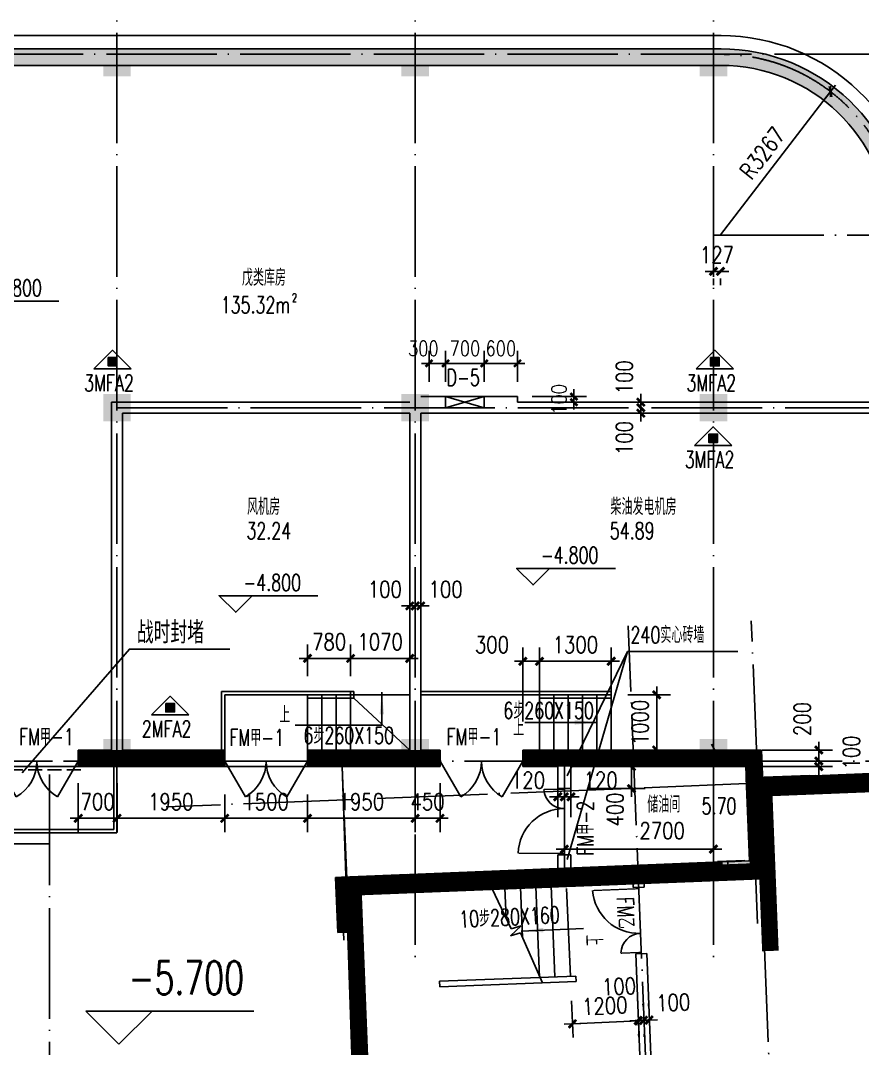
# Model space of a CAD drawing. Extents: x 634182 to 802382, y -1101880 to -864080.
# Drawn here: x 767539 to 782782, y -907682 to -889066 of the extents above; entities that cross this region are included whole.
import ezdxf
from ezdxf.enums import TextEntityAlignment as Align

# ---------------------------------------------------------------- set-up
doc = ezdxf.new("R2010")
doc.units = 0
doc.header["$LTSCALE"] = 1000
doc.header["$MEASUREMENT"] = 0
doc.linetypes.add('DASH', pattern=[0.35, 0.25, -0.1])
doc.linetypes.add('DOTE', pattern=[2.42, 2, -0.2, 0.02, -0.2])
doc.layers.get('0').update_dxf_attribs({"linetype": 'CONTINUOUS'})
doc.layers.get('DEFPOINTS').update_dxf_attribs({"linetype": 'CONTINUOUS'})
for name, color, linetype in [('COLUMN', 7, 'CONTINUOUS'), ('DOTE', 1, 'DOTE'), ('LU', 4, 'CONTINUOUS'), ('MC', 4, 'CONTINUOUS'), ('PUB_DIM', 3, 'CONTINUOUS'), ('PUB_TEXT', 7, 'CONTINUOUS'), ('STAIR', 2, 'CONTINUOUS'), ('WALL', 191, 'CONTINUOUS'), ('WINDOW', 2, 'CONTINUOUS'), ('WINDOW_TEXT', 6, 'CONTINUOUS'), ('剪力墙', 131, 'CONTINUOUS'), ('防火分區线', 2, 'CONTINUOUS')]:
    doc.layers.add(name, color=color, linetype=linetype)
doc.styles.add('DIM_FONT', font='simplex.shx', dxfattribs={"width": 0.8})
doc.styles.add('HZTXT', font='simplex', dxfattribs={"width": 0.8, "bigfont": 'sfont'})
doc.styles.add('SIMPLEX', font='SIMPLEX.SHX')
doc.styles.add('Z', font='romans', dxfattribs={"width": 0.8, "bigfont": 'z'})
doc.dimstyles.new('DIMN', dxfattribs={"dimtxt": 300, "dimasz": 1, "dimexe": 250, "dimexo": 300, "dimgap": 150, "dimtad": 1, "dimdec": 0, "dimzin": 0, "dimdsep": 46, "dimtxsty": 'DIM_FONT', "dimblk": '_DIMX', "dimblk1": '_DIMX', "dimblk2": '_DIMX', "dimcen": 2.5, "dimclrt": 7, "dimadec": 0, "dimazin": 0, "dimtfac": 1, "dimtdec": 0, "dimtix": 1, "dimtmove": 2, "dimatfit": 3, "dimldrblk": '_DIMX', "dimfxl": 0, "dimtolj": 1, "dimtzin": 0, "dimarcsym": 0})
doc.dimstyles.new('DIMN90', dxfattribs={"dimscale": 0.9, "dimtxt": 300, "dimasz": 1, "dimexe": 250, "dimexo": 300, "dimgap": 150, "dimtad": 1, "dimdec": 0, "dimdsep": 46, "dimtxsty": 'DIM_FONT', "dimblk": '_DIMX', "dimcen": 2.5, "dimclrt": 7, "dimadec": 0, "dimazin": 0, "dimtfac": 1, "dimtdec": 0, "dimtix": 1, "dimtmove": 2, "dimatfit": 3, "dimldrblk": '_DIMX', "dimfxl": 0, "dimtolj": 1, "dimarcsym": 0})
doc.dimstyles.new('NORMAL', dxfattribs={"dimtxt": 300, "dimasz": 1, "dimexe": 250, "dimexo": 300, "dimgap": 150, "dimtad": 1, "dimdec": 0, "dimzin": 0, "dimdsep": 46, "dimtxsty": 'DIM_FONT', "dimblk": '_DIMX', "dimblk1": '_DIMX', "dimblk2": '_DIMX', "dimcen": 2.5, "dimclrt": 7, "dimadec": 0, "dimazin": 0, "dimtfac": 1, "dimtdec": 0, "dimtix": 1, "dimtmove": 2, "dimatfit": 3, "dimldrblk": '_DIMX', "dimfxl": 0, "dimtolj": 1, "dimtzin": 0, "dimarcsym": 0})

# ---------------------------------------------------------------- blocks, each defined once
blk = doc.blocks.new('_DIMX')
blk.add_line((-150, 0), (150, 0))
at = {"const_width": 50}
blk.add_lwpolyline([(-70, -70), (70, 70)], dxfattribs=at)
blk = doc.blocks.new('*D407')
at = {"color": 0, "linetype": 'ByBlock'}
for p, q in [((778718, -907176), (778717, -907176)), ((778719, -907176), (778819, -907172)), ((778719, -907176), (778819, -907172)), ((778820, -907172), (778821, -907172)), ((778731, -907476), (778729, -907426)), ((778831, -907472), (778829, -907422))]:
    blk.add_line(p, q, dxfattribs=at)
at = {"layer": 'DEFPOINTS', "color": 0, "linetype": 'ByBlock'}
for p in [(778719, -907176), (778819, -907172), (778819, -907172)]:
    blk.add_point(p, dxfattribs=at)
at = {"color": 0, "linetype": 'ByBlock'}
for p, rotation in [((778719, -907176), 2.300000000013549), ((778819, -907172), 182.3000000000136)]:
    blk.add_blockref('_DIMX', p, dxfattribs=dict(at, rotation=rotation))
at = {"color": 7, "linetype": 'ByBlock', "insert": (778374, -906558), "char_height": 300, "attachment_point": 5, "rotation": 2.3, "style": 'DIM_FONT'}
blk.add_mtext('\\A1;100', dxfattribs=at)
blk = doc.blocks.new('*D408')
at = {"color": 0, "linetype": 'ByBlock'}
for p, q in [((778807, -906872), (778809, -906922)), ((778907, -906868), (778909, -906918)), ((778818, -907172), (778817, -907172)), ((778819, -907172), (778919, -907168)), ((778819, -907172), (778919, -907168)), ((778920, -907168), (778921, -907168))]:
    blk.add_line(p, q, dxfattribs=at)
at = {"layer": 'DEFPOINTS', "color": 0, "linetype": 'ByBlock'}
for p in [(778819, -907172), (778919, -907168), (778919, -907168)]:
    blk.add_point(p, dxfattribs=at)
at = {"color": 0, "linetype": 'ByBlock'}
for p, rotation in [((778819, -907172), 2.30000000000004), ((778919, -907168), 182.3)]:
    blk.add_blockref('_DIMX', p, dxfattribs=dict(at, rotation=rotation))
at = {"color": 7, "linetype": 'ByBlock', "insert": (779356, -906850), "char_height": 300, "attachment_point": 5, "rotation": 2.3, "style": 'DIM_FONT'}
blk.add_mtext('\\A1;100', dxfattribs=at)
blk = doc.blocks.new('*D846')
at = {"color": 0, "linetype": 'ByBlock'}
for p, q in [((777265, -903493), (777265, -902874)), ((777385, -903493), (777385, -902874)), ((777264, -903124), (777263, -903124)), ((777265, -903124), (777385, -903124)), ((777265, -903124), (777385, -903124)), ((777386, -903124), (777387, -903124))]:
    blk.add_line(p, q, dxfattribs=at)
at = {"layer": 'DEFPOINTS', "color": 0, "linetype": 'ByBlock'}
for p in [(777385, -903124), (777265, -903793), (777385, -903793)]:
    blk.add_point(p, dxfattribs=at)
at = {"color": 0, "linetype": 'ByBlock'}
blk.add_blockref('_DIMX', (777265, -903124), dxfattribs=at)
at = {"color": 0, "linetype": 'ByBlock', "rotation": 180}
blk.add_blockref('_DIMX', (777385, -903124), dxfattribs=at)
at = {"color": 7, "linetype": 'ByBlock', "insert": (776727, -902824), "char_height": 300, "attachment_point": 5, "style": 'DIM_FONT'}
blk.add_mtext('\\A1;120', dxfattribs=at)
blk = doc.blocks.new('M_A17ORW')
at = {"const_width": 0.02}
for points in [[(-0.481, -0.001), (-0.481, -0.308)], [(0.481, 0.001), (0.481, -0.691)]]:
    blk.add_lwpolyline(points, dxfattribs=at)
for centre, radius, start, end in [((-0.501, -0.003), 0.307, 274.2492, 0.2101), ((0.505, 0.002), 0.699, 180.2762, 268.0603)]:
    blk.add_arc(centre, radius, start, end)
blk = doc.blocks.new('*D847')
at = {"color": 0, "linetype": 'ByBlock'}
for p, q in [((776805, -895877), (777783, -895877)), ((777558, -895876), (777558, -895875)), ((777558, -895977), (777558, -895877)), ((776805, -895977), (777783, -895977)), ((777558, -895978), (777558, -895979))]:
    blk.add_line(p, q, dxfattribs=at)
at = {"layer": 'DEFPOINTS', "color": 0, "linetype": 'ByBlock'}
for p in [(776535, -895877), (777558, -895877), (776535, -895977)]:
    blk.add_point(p, dxfattribs=at)
at = {"color": 0, "linetype": 'ByBlock', "xscale": 0.9, "yscale": 0.9, "zscale": 0.9}
for p, rotation in [((777558, -895877), 270), ((777558, -895977), 90)]:
    blk.add_blockref('_DIMX', p, dxfattribs=dict(at, rotation=rotation))
at = {"color": 7, "linetype": 'ByBlock', "insert": (777288, -895927), "char_height": 270, "attachment_point": 5, "rotation": 90, "style": 'DIM_FONT'}
blk.add_mtext('\\A1;100', dxfattribs=at)
blk = doc.blocks.new('_DBLK1')
for p, q in [((-0.5, 0), (-0.25, -0.433)), ((0.5, 0), (0.25, -0.433))]:
    blk.add_line(p, q)
for centre, start, end in [((-0.5, 0), 300, 0), ((0.5, 0), 180, 240)]:
    blk.add_arc(centre, 0.5, start, end)
at = {"layer": 'WINDOW_TEXT', "style": 'SIMPLEX', "flags": 9}
blk.add_attdef('A', text='', height=1, dxfattribs=at).set_placement((0, 1.5), align=Align.MIDDLE)
blk = doc.blocks.new('M_A0GGR')
for p, q in [((-0.5, 0), (-0.25, -0.433)), ((0.5, 0), (0.25, -0.433))]:
    blk.add_line(p, q)
for centre, start, end in [((-0.5, 0), 300, 0), ((0.5, 0), 180, 240)]:
    blk.add_arc(centre, 0.5, start, end)
blk = doc.blocks.new('*D878')
at = {"color": 0, "linetype": 'ByBlock'}
for p, q in [((768584, -902877), (768584, -903764)), ((769285, -902877), (769285, -903764)), ((768583, -903514), (768582, -903514)), ((769285, -903514), (768584, -903514)), ((769286, -903514), (769287, -903514))]:
    blk.add_line(p, q, dxfattribs=at)
at = {"layer": 'DEFPOINTS', "color": 0, "linetype": 'ByBlock'}
for p in [(768584, -902577), (769285, -902577), (768584, -903514)]:
    blk.add_point(p, dxfattribs=at)
at = {"color": 0, "linetype": 'ByBlock'}
for p, rotation in [((768584, -903514), 9.516219606938842e-12), ((769285, -903514), 180.0000000000095)]:
    blk.add_blockref('_DIMX', p, dxfattribs=dict(at, rotation=rotation))
at = {"color": 7, "linetype": 'ByBlock', "insert": (768934, -903214), "char_height": 300, "attachment_point": 5, "style": 'DIM_FONT'}
blk.add_mtext('\\A1;700', dxfattribs=at)
blk = doc.blocks.new('_FZH')
blk.add_solid([(-0.5, -0.5), (0.5, -0.5), (-0.5, 0.5), (0.5, 0.5)])
blk = doc.blocks.new('*D880')
at = {"color": 0, "linetype": 'ByBlock'}
for p, q in [((775235, -895607), (775235, -895049)), ((775935, -895607), (775935, -895049)), ((775234, -895274), (775233, -895274)), ((775235, -895274), (775935, -895274)), ((775935, -895274), (775936, -895274))]:
    blk.add_line(p, q, dxfattribs=at)
at = {"layer": 'DEFPOINTS', "color": 0, "linetype": 'ByBlock'}
for p in [(775935, -895274), (775235, -895877), (775935, -895877)]:
    blk.add_point(p, dxfattribs=at)
at = {"color": 0, "linetype": 'ByBlock', "xscale": 0.9, "yscale": 0.9, "zscale": 0.9}
blk.add_blockref('_DIMX', (775235, -895274), dxfattribs=at)
at = {"color": 0, "linetype": 'ByBlock', "xscale": 0.9, "yscale": 0.9, "zscale": 0.9, "rotation": 180}
blk.add_blockref('_DIMX', (775935, -895274), dxfattribs=at)
at = {"color": 7, "linetype": 'ByBlock', "insert": (775585, -895004), "char_height": 270, "attachment_point": 5, "style": 'DIM_FONT'}
blk.add_mtext('\\A1;700', dxfattribs=at)
blk = doc.blocks.new('*D881')
at = {"color": 0, "linetype": 'ByBlock'}
for p, q in [((775935, -895607), (775935, -895049)), ((776535, -895607), (776535, -895049)), ((775934, -895274), (775933, -895274)), ((775935, -895274), (776535, -895274)), ((776535, -895274), (776536, -895274))]:
    blk.add_line(p, q, dxfattribs=at)
at = {"layer": 'DEFPOINTS', "color": 0, "linetype": 'ByBlock'}
for p in [(776535, -895274), (775935, -895877), (776535, -895877)]:
    blk.add_point(p, dxfattribs=at)
at = {"color": 0, "linetype": 'ByBlock', "xscale": 0.9, "yscale": 0.9, "zscale": 0.9}
blk.add_blockref('_DIMX', (775935, -895274), dxfattribs=at)
at = {"color": 0, "linetype": 'ByBlock', "xscale": 0.9, "yscale": 0.9, "zscale": 0.9, "rotation": 180}
blk.add_blockref('_DIMX', (776535, -895274), dxfattribs=at)
at = {"color": 7, "linetype": 'ByBlock', "insert": (776235, -895004), "char_height": 270, "attachment_point": 5, "style": 'DIM_FONT'}
blk.add_mtext('\\A1;600', dxfattribs=at)
blk = doc.blocks.new('*D882')
at = {"color": 0, "linetype": 'ByBlock'}
for p, q in [((774684, -899667), (774683, -899667)), ((774685, -899667), (774785, -899667)), ((774685, -899667), (774785, -899667)), ((774786, -899667), (774787, -899667)), ((774685, -899967), (774685, -899917)), ((774785, -899967), (774785, -899917))]:
    blk.add_line(p, q, dxfattribs=at)
at = {"layer": 'DEFPOINTS', "color": 0, "linetype": 'ByBlock'}
for p in [(774685, -899667), (774785, -899667), (774785, -899667)]:
    blk.add_point(p, dxfattribs=at)
at = {"color": 0, "linetype": 'ByBlock'}
blk.add_blockref('_DIMX', (774685, -899667), dxfattribs=at)
at = {"color": 0, "linetype": 'ByBlock', "rotation": 180}
blk.add_blockref('_DIMX', (774785, -899667), dxfattribs=at)
at = {"color": 7, "linetype": 'ByBlock', "insert": (775235, -899367), "char_height": 300, "attachment_point": 5, "style": 'DIM_FONT'}
blk.add_mtext('\\A1;100', dxfattribs=at)
blk = doc.blocks.new('*D883')
at = {"color": 0, "linetype": 'ByBlock'}
for p, q in [((774585, -899367), (774585, -899417)), ((774685, -899367), (774685, -899417)), ((774584, -899667), (774583, -899667)), ((774585, -899667), (774685, -899667)), ((774585, -899667), (774685, -899667)), ((774686, -899667), (774687, -899667))]:
    blk.add_line(p, q, dxfattribs=at)
at = {"layer": 'DEFPOINTS', "color": 0, "linetype": 'ByBlock'}
for p in [(774585, -899667), (774685, -899667), (774685, -899667)]:
    blk.add_point(p, dxfattribs=at)
at = {"color": 0, "linetype": 'ByBlock'}
blk.add_blockref('_DIMX', (774585, -899667), dxfattribs=at)
at = {"color": 0, "linetype": 'ByBlock', "rotation": 180}
blk.add_blockref('_DIMX', (774685, -899667), dxfattribs=at)
at = {"color": 7, "linetype": 'ByBlock', "insert": (774135, -899367), "char_height": 300, "attachment_point": 5, "style": 'DIM_FONT'}
blk.add_mtext('\\A1;100', dxfattribs=at)
blk = doc.blocks.new('*D884')
at = {"color": 0, "linetype": 'ByBlock'}
for p, q in [((774685, -902877), (774685, -903764)), ((775134, -902877), (775134, -903764)), ((774684, -903514), (774683, -903514)), ((775134, -903514), (774685, -903514)), ((775135, -903514), (775136, -903514))]:
    blk.add_line(p, q, dxfattribs=at)
at = {"layer": 'DEFPOINTS', "color": 0, "linetype": 'ByBlock'}
for p in [(774685, -902577), (775134, -902577), (774685, -903514)]:
    blk.add_point(p, dxfattribs=at)
at = {"color": 0, "linetype": 'ByBlock'}
for p, rotation in [((774685, -903514), 2.966821406869168e-11), ((775134, -903514), 180.0000000000297)]:
    blk.add_blockref('_DIMX', p, dxfattribs=dict(at, rotation=rotation))
at = {"color": 7, "linetype": 'ByBlock', "insert": (774909, -903214), "char_height": 300, "attachment_point": 5, "style": 'DIM_FONT'}
blk.add_mtext('\\A1;450', dxfattribs=at)
blk = doc.blocks.new('*D885')
at = {"color": 0, "linetype": 'ByBlock'}
for p, q in [((774935, -895607), (774935, -895049)), ((775235, -895607), (775235, -895049)), ((774935, -895274), (775234, -895274))]:
    blk.add_line(p, q, dxfattribs=at)
at = {"layer": 'DEFPOINTS', "color": 0, "linetype": 'ByBlock'}
for p in [(775235, -895274), (774935, -895877), (775235, -895877)]:
    blk.add_point(p, dxfattribs=at)
at = {"color": 0, "linetype": 'ByBlock', "xscale": 0.9, "yscale": 0.9, "zscale": 0.9, "rotation": 180}
blk.add_blockref('_DIMX', (774935, -895274), dxfattribs=at)
at = {"color": 0, "linetype": 'ByBlock', "xscale": 0.9, "yscale": 0.9, "zscale": 0.9}
blk.add_blockref('_DIMX', (775235, -895274), dxfattribs=at)
at = {"color": 7, "linetype": 'ByBlock', "insert": (774832, -895004), "char_height": 270, "attachment_point": 5, "style": 'DIM_FONT'}
blk.add_mtext('\\A1;300', dxfattribs=at)
blk = doc.blocks.new('*D897')
at = {"color": 0, "linetype": 'ByBlock'}
for p, q in [((780969, -902277), (782242, -902277)), ((781992, -902276), (781992, -902275)), ((781992, -902477), (781992, -902277)), ((781992, -902477), (781992, -902277)), ((780969, -902477), (782242, -902477)), ((781992, -902478), (781992, -902479))]:
    blk.add_line(p, q, dxfattribs=at)
at = {"layer": 'DEFPOINTS', "color": 0, "linetype": 'ByBlock'}
for p in [(780669, -902277), (781992, -902277), (780669, -902477)]:
    blk.add_point(p, dxfattribs=at)
at = {"color": 0, "linetype": 'ByBlock'}
for p, rotation in [((781992, -902277), 270), ((781992, -902477), 90)]:
    blk.add_blockref('_DIMX', p, dxfattribs=dict(at, rotation=rotation))
at = {"color": 7, "linetype": 'ByBlock', "insert": (781692, -901716), "char_height": 300, "attachment_point": 5, "rotation": 90, "style": 'DIM_FONT'}
blk.add_mtext('\\A1;200', dxfattribs=at)
blk = doc.blocks.new('*D898')
at = {"color": 0, "linetype": 'ByBlock'}
for p, q in [((780969, -902477), (782242, -902477)), ((781992, -902476), (781992, -902475)), ((781992, -902577), (781992, -902477)), ((781992, -902577), (781992, -902477)), ((780969, -902577), (782242, -902577)), ((781992, -902578), (781992, -902579))]:
    blk.add_line(p, q, dxfattribs=at)
at = {"layer": 'DEFPOINTS', "color": 0, "linetype": 'ByBlock'}
for p in [(780669, -902477), (781992, -902477), (780669, -902577)]:
    blk.add_point(p, dxfattribs=at)
at = {"color": 0, "linetype": 'ByBlock'}
for p, rotation in [((781992, -902477), 270), ((781992, -902577), 90)]:
    blk.add_blockref('_DIMX', p, dxfattribs=dict(at, rotation=rotation))
at = {"color": 7, "linetype": 'ByBlock', "insert": (782583, -902321), "char_height": 300, "attachment_point": 5, "rotation": 90, "style": 'DIM_FONT'}
blk.add_mtext('\\A1;100', dxfattribs=at)
blk = doc.blocks.new('*D900')
at = {"color": 0, "linetype": 'ByBlock'}
for p, q in [((777385, -903493), (777385, -902874)), ((777505, -903493), (777505, -902874)), ((777384, -903124), (777383, -903124)), ((777385, -903124), (777505, -903124)), ((777385, -903124), (777505, -903124)), ((777506, -903124), (777507, -903124))]:
    blk.add_line(p, q, dxfattribs=at)
at = {"layer": 'DEFPOINTS', "color": 0, "linetype": 'ByBlock'}
for p in [(777505, -903124), (777385, -903793), (777505, -903793)]:
    blk.add_point(p, dxfattribs=at)
at = {"color": 0, "linetype": 'ByBlock'}
blk.add_blockref('_DIMX', (777385, -903124), dxfattribs=at)
at = {"color": 0, "linetype": 'ByBlock', "rotation": 180}
blk.add_blockref('_DIMX', (777505, -903124), dxfattribs=at)
at = {"color": 7, "linetype": 'ByBlock', "insert": (778042, -902824), "char_height": 300, "attachment_point": 5, "style": 'DIM_FONT'}
blk.add_mtext('\\A1;120', dxfattribs=at)
blk = doc.blocks.new('*D902')
at = {"color": 0, "linetype": 'ByBlock'}
for p, q in [((778770, -895976), (778770, -895975)), ((778470, -895977), (778520, -895977)), ((778470, -896077), (778520, -896077)), ((778770, -896077), (778770, -895977)), ((778770, -896077), (778770, -895977)), ((778770, -896078), (778770, -896079))]:
    blk.add_line(p, q, dxfattribs=at)
at = {"layer": 'DEFPOINTS', "color": 0, "linetype": 'ByBlock'}
for p in [(778770, -895977), (778770, -895977), (778770, -896077)]:
    blk.add_point(p, dxfattribs=at)
at = {"color": 0, "linetype": 'ByBlock'}
for p, rotation in [((778770, -895977), 270), ((778770, -896077), 90)]:
    blk.add_blockref('_DIMX', p, dxfattribs=dict(at, rotation=rotation))
at = {"color": 7, "linetype": 'ByBlock', "insert": (778470, -895527), "char_height": 300, "attachment_point": 5, "rotation": 90, "style": 'DIM_FONT'}
blk.add_mtext('\\A1;100', dxfattribs=at)
blk = doc.blocks.new('*D903')
at = {"color": 0, "linetype": 'ByBlock'}
for p, q in [((778770, -896076), (778770, -896075)), ((778770, -896177), (778770, -896077)), ((778770, -896177), (778770, -896077)), ((779070, -896077), (779020, -896077)), ((778770, -896178), (778770, -896179)), ((779070, -896177), (779020, -896177))]:
    blk.add_line(p, q, dxfattribs=at)
at = {"layer": 'DEFPOINTS', "color": 0, "linetype": 'ByBlock'}
for p in [(778770, -896077), (778770, -896077), (778770, -896177)]:
    blk.add_point(p, dxfattribs=at)
at = {"color": 0, "linetype": 'ByBlock'}
for p, rotation in [((778770, -896077), 270), ((778770, -896177), 90)]:
    blk.add_blockref('_DIMX', p, dxfattribs=dict(at, rotation=rotation))
at = {"color": 7, "linetype": 'ByBlock', "insert": (778470, -896627), "char_height": 300, "attachment_point": 5, "rotation": 90, "style": 'DIM_FONT'}
blk.add_mtext('\\A1;100', dxfattribs=at)
blk = doc.blocks.new('*D904')
at = {"color": 0, "linetype": 'ByBlock'}
for p, q in [((780084, -893608), (780083, -893608)), ((780212, -893608), (780085, -893608)), ((780085, -893737), (780085, -893858)), ((780212, -893737), (780212, -893858)), ((780213, -893608), (780214, -893608))]:
    blk.add_line(p, q, dxfattribs=at)
at = {"layer": 'DEFPOINTS', "color": 0, "linetype": 'ByBlock'}
for p in [(780085, -893437), (780212, -893437), (780085, -893608)]:
    blk.add_point(p, dxfattribs=at)
at = {"color": 0, "linetype": 'ByBlock'}
for p, rotation in [((780085, -893608), 359.9999999999476), ((780212, -893608), 179.9999999999476)]:
    blk.add_blockref('_DIMX', p, dxfattribs=dict(at, rotation=rotation))
at = {"color": 7, "linetype": 'ByBlock', "insert": (780148, -893308), "char_height": 300, "attachment_point": 5, "style": 'DIM_FONT'}
blk.add_mtext('\\A1;127', dxfattribs=at)
blk = doc.blocks.new('_ARROW')
blk.add_solid([(0, 0), (-1, 0.1), (-1, -0.1)])
blk = doc.blocks.new('*D1709')
at = {"color": 0, "linetype": 'ByBlock'}
for p, q in [((773515, -900939), (773515, -900367)), ((774585, -900939), (774585, -900367)), ((773514, -900617), (773513, -900617)), ((774585, -900617), (773515, -900617)), ((774586, -900617), (774587, -900617))]:
    blk.add_line(p, q, dxfattribs=at)
at = {"layer": 'DEFPOINTS', "color": 0, "linetype": 'ByBlock'}
for p in [(773515, -900617), (773515, -901239), (774585, -901239)]:
    blk.add_point(p, dxfattribs=at)
at = {"color": 0, "linetype": 'ByBlock'}
for p, rotation in [((773515, -900617), 6.208442738216784e-12), ((774585, -900617), 180.0000000000062)]:
    blk.add_blockref('_DIMX', p, dxfattribs=dict(at, rotation=rotation))
at = {"color": 7, "linetype": 'ByBlock', "insert": (774050, -900317), "char_height": 300, "attachment_point": 5, "style": 'DIM_FONT'}
blk.add_mtext('\\A1;1070', dxfattribs=at)
blk = doc.blocks.new('*D1710')
at = {"color": 0, "linetype": 'ByBlock'}
for p, q in [((772735, -900939), (772735, -900367)), ((773515, -900939), (773515, -900367)), ((772734, -900617), (772733, -900617)), ((773515, -900617), (772735, -900617)), ((773516, -900617), (773517, -900617))]:
    blk.add_line(p, q, dxfattribs=at)
at = {"layer": 'DEFPOINTS', "color": 0, "linetype": 'ByBlock'}
for p in [(772735, -900617), (772735, -901239), (773515, -901239)]:
    blk.add_point(p, dxfattribs=at)
at = {"color": 0, "linetype": 'ByBlock'}
blk.add_blockref('_DIMX', (772735, -900617), dxfattribs=at)
at = {"color": 0, "linetype": 'ByBlock', "rotation": 180}
blk.add_blockref('_DIMX', (773515, -900617), dxfattribs=at)
at = {"color": 7, "linetype": 'ByBlock', "insert": (773125, -900317), "char_height": 300, "attachment_point": 5, "style": 'DIM_FONT'}
blk.add_mtext('\\A1;780', dxfattribs=at)
blk = doc.blocks.new('*D1713')
at = {"color": 0, "linetype": 'ByBlock'}
for p, q in [((778534, -901277), (779307, -901277)), ((779057, -901276), (779057, -901275)), ((779057, -902277), (779057, -901277)), ((778534, -902277), (779307, -902277)), ((779057, -902278), (779057, -902279))]:
    blk.add_line(p, q, dxfattribs=at)
at = {"layer": 'DEFPOINTS', "color": 0, "linetype": 'ByBlock'}
for p in [(778234, -901277), (779057, -901277), (778234, -902277)]:
    blk.add_point(p, dxfattribs=at)
at = {"color": 0, "linetype": 'ByBlock'}
for p, rotation in [((779057, -901277), 270), ((779057, -902277), 90)]:
    blk.add_blockref('_DIMX', p, dxfattribs=dict(at, rotation=rotation))
at = {"color": 7, "linetype": 'ByBlock', "insert": (778757, -901777), "char_height": 300, "attachment_point": 5, "rotation": 90, "style": 'DIM_FONT'}
blk.add_mtext('\\A1;1000', dxfattribs=at)
blk = doc.blocks.new('*D1714')
at = {"color": 0, "linetype": 'ByBlock'}
for p, q in [((776934, -901763), (776934, -900420)), ((778234, -901763), (778234, -900420)), ((778233, -900670), (776935, -900670))]:
    blk.add_line(p, q, dxfattribs=at)
at = {"layer": 'DEFPOINTS', "color": 0, "linetype": 'ByBlock'}
for p in [(776934, -900670), (776934, -902063), (778234, -902063)]:
    blk.add_point(p, dxfattribs=at)
at = {"color": 0, "linetype": 'ByBlock'}
for p, rotation in [((776934, -900670), 180.0000000000052), ((778234, -900670), 5.115907697472721e-12)]:
    blk.add_blockref('_DIMX', p, dxfattribs=dict(at, rotation=rotation))
at = {"color": 7, "linetype": 'ByBlock', "insert": (777584, -900370), "char_height": 300, "attachment_point": 5, "style": 'DIM_FONT'}
blk.add_mtext('\\A1;1300', dxfattribs=at)
blk = doc.blocks.new('*D1715')
at = {"color": 0, "linetype": 'ByBlock'}
for p, q in [((776634, -901763), (776634, -900420)), ((776934, -901763), (776934, -900420)), ((776633, -900670), (776632, -900670)), ((776934, -900670), (776634, -900670)), ((776934, -900670), (776634, -900670)), ((776935, -900670), (776936, -900670))]:
    blk.add_line(p, q, dxfattribs=at)
at = {"layer": 'DEFPOINTS', "color": 0, "linetype": 'ByBlock'}
for p in [(776634, -900670), (776634, -902063), (776934, -902063)]:
    blk.add_point(p, dxfattribs=at)
at = {"color": 0, "linetype": 'ByBlock'}
blk.add_blockref('_DIMX', (776634, -900670), dxfattribs=at)
at = {"color": 0, "linetype": 'ByBlock', "rotation": 180}
blk.add_blockref('_DIMX', (776934, -900670), dxfattribs=at)
at = {"color": 7, "linetype": 'ByBlock', "insert": (776074, -900370), "char_height": 300, "attachment_point": 5, "style": 'DIM_FONT'}
blk.add_mtext('\\A1;300', dxfattribs=at)

msp = doc.modelspace()

# ---------------------------------------------------------------- hatches: boundary and pattern name
h = msp.add_hatch(color=256)
h.paths.add_polyline_path([(781829.917, -902836.692), (781825.895, -902736.768), (780776.745, -902778.988), (780780.766, -902878.912)])
h.paths.add_polyline_path([(781833.937, -902936.607), (781829.917, -902836.692), (780780.766, -902878.912), (780845.1, -904477.613), (780945.019, -904473.592), (780884.706, -902974.805)])
h.paths.add_polyline_path([(780780.766, -902878.912), (780776.745, -902778.988), (780676.825, -902783.009), (780680.847, -902882.933)])
h.paths.add_polyline_path([(780737.139, -904281.796), (780237.544, -904301.9), (780241.565, -904401.82), (780841.079, -904377.694), (780780.766, -902878.912), (780680.847, -902882.933)])
h.paths.add_polyline_path([(780845.1, -904477.613), (780841.079, -904377.694), (780241.565, -904401.82), (780245.585, -904501.739)])
at = {"layer": 'PUB_DIM'}
for points in [[(769125.171, -895319.216), (769283.684, -895319.216), (769283.684, -895168.642), (769125.171, -895168.642)], [(780030.801, -895319.216), (780189.314, -895319.216), (780189.314, -895168.642), (780030.801, -895168.642)], [(779999.461, -896706.508), (780157.974, -896706.508), (780157.974, -896555.934), (779999.461, -896555.934)], [(770168.439, -901585.633), (770326.952, -901585.633), (770326.952, -901435.06), (770168.439, -901435.06)]]:
    msp.add_hatch(color=256, dxfattribs=at).paths.add_polyline_path(points)
at = {"layer": 'WALL', "linetype": 'Continuous'}
h = msp.add_hatch(color=256, dxfattribs=at)
h.paths.add_polyline_path([(763684.156, -889676.757), (763684.156, -889876.757), (769284.579, -889876.757), (769284.579, -889676.757)])
h.paths.add_polyline_path([(769284.579, -889676.757), (769284.579, -889876.757), (774684.579, -889876.757), (774684.579, -889676.757)])
h.paths.add_polyline_path([(774684.579, -889676.757), (774684.579, -889876.757), (780084.579, -889876.757), (780084.579, -889676.757)])
h.paths.add_polyline_path([(769284.579, -889676.757), (769284.579, -889576.757), (763684.156, -889576.757), (763684.156, -889676.757)])
h.paths.add_polyline_path([(774684.579, -889676.757), (774684.579, -889576.757), (769284.579, -889576.757), (769284.579, -889676.757)])
h.paths.add_polyline_path([(780084.579, -889676.757), (780084.579, -889576.757), (774684.579, -889576.757), (774684.579, -889676.757)])
h = msp.add_hatch(color=256, dxfattribs=at)
h.paths.add_polyline_path([(781028.315, -889676.757, 0.061158218), (780213.822, -889576.757), (780084.579, -889576.757), (780084.579, -889676.757)])
h.paths.add_polyline_path([(783483.828, -892952.757), (783583.909, -892952.757), (783578.099, -892808.372, 0.061158218), (783445.429, -891998.558)])
h = msp.add_hatch(color=256, dxfattribs=at)
h.paths.add_polyline_path([(783478.18, -892812.393), (783445.429, -891998.558, 0.26653533), (781028.315, -889676.757), (780213.822, -889676.757, -0.402481822)], flags=17)
h.paths.add_polyline_path([(780213.822, -889676.757), (780084.579, -889676.757), (780084.579, -889876.757), (780213.822, -889876.757, -0.402481822), (783278.341, -892820.435), (783283.666, -892952.757), (783483.828, -892952.757), (783478.18, -892812.393, 0.402481822)])

# ---------------------------------------------------------------- linework, layer by layer
for p, q in [((788778.317, -902657.153), (780884.706, -902974.805)), ((781907.743, -902743.229), (784255.842, -902648.737)), ((780676.825, -902783.009), (781825.895, -902736.768)), ((780737.139, -904281.796), (780676.825, -902783.009)), ((780945.019, -904473.592), (780884.706, -902974.805)), ((780237.544, -904301.9), (773243.205, -904583.365)), ((780655.292, -904275.335), (780155.696, -904295.44)), ((780737.139, -904281.796), (780237.544, -904301.9)), ((780237.544, -904301.9), (780245.585, -904501.739)), ((773243.205, -904583.365), (774442.234, -904535.114)), ((774442.234, -904535.114), (774450.276, -904734.952)), ((778716.836, -904563.258), (780245.585, -904501.739)), ((780245.585, -904501.739), (780945.019, -904473.592)), ((780845.114, -904477.613), (780945.033, -904473.592)), ((780945.033, -904473.592), (780945.033, -904473.592)), ((773283.414, -905582.556), (773243.205, -904583.365)), ((773451.085, -904775.161), (778516.998, -904571.3)), ((778516.985, -904571.301), (778516.985, -904571.301)), ((774450.276, -904734.952), (773451.085, -904775.161)), ((773483.252, -905574.514), (773451.085, -904775.161)), ((773283.414, -905582.556), (773483.252, -905574.514))]:
    msp.add_line(p, q)
msp.add_lwpolyline([(771328.592, -900447.826), (769510.599, -900447.826), (767568.083, -902687.181)])
at = {"const_width": 200}
msp.add_lwpolyline([(774446.255, -904635.033), (773347.145, -904679.263), (773383.333, -905578.535)], dxfattribs=at)
at = {"layer": 'DOTE'}
for p, q in [((769284.579, -884445.605), (769284.579, -902476.757)), ((774684.579, -884445.605), (774684.579, -906139.271)), ((780084.579, -884445.605), (780084.579, -906139.271)), ((761832.44, -889676.757), (787245.687, -889676.757)), ((780084.579, -892952.757), (787245.687, -892952.757)), ((769284.579, -896076.757), (787245.687, -896076.757)), ((745734.156, -902476.757), (768116.546, -902476.757)), ((787256.558, -902476.757), (761832.44, -902476.757)), ((777384.579, -902476.757), (777384.579, -904433.329)), ((768062.048, -1028142.427), (768062.048, -902577.649)), ((768062.048, -903976.757), (745734.156, -903976.757)), ((780841.079, -904377.694), (773453.446, -904674.985)), ((773389.006, -905719.513), (773347.145, -904679.263))]:
    msp.add_line(p, q, dxfattribs=at)
at = {"layer": 'DOTE', "linetype": 'DOTE'}
for p, q in [((779074.465, -913308.811), (778541.014, -900027.046)), ((781366.88, -914818.028), (780769.218, -899937.552)), ((792920.343, -902394.358), (770176.226, -903307.856)), ((774063.26, -919970.638), (773357.437, -902426.757)), ((789074.053, -902545.176), (780780.766, -902878.912)), ((780882.941, -905417.944), (780780.766, -902878.912))]:
    msp.add_line(p, q, dxfattribs=at)
at = {"layer": 'DOTE'}
msp.add_arc((780213.822, -892943.757), 3267, 2.3044444, 90, dxfattribs=at)
at = {"layer": 'MC', "linetype": 'Continuous'}
for p, q in [((775234.579, -895876.757), (775934.579, -895876.757)), ((775234.579, -895876.757), (775934.579, -896076.757)), ((775934.579, -895876.757), (775234.579, -896076.757)), ((776634.287, -902426.757), (780812.611, -902426.757)), ((780895.06, -904475.603), (781045.1, -904469.565))]:
    msp.add_line(p, q, dxfattribs=at)
at = {"layer": 'PUB_DIM'}
for p, q in [((769543.839, -895375.456), (768865.016, -895375.456)), ((780449.469, -895375.456), (779770.646, -895375.456)), ((780418.129, -896762.748), (779739.306, -896762.748)), ((770587.107, -901641.873), (769908.284, -901641.873)), ((769320.332, -907603.841), (768720.332, -907003.841)), ((768720.332, -907003.841), (769920.332, -907003.841)), ((769920.332, -907003.841), (769320.332, -907603.841)), ((769320.332, -907003.841), (771760.332, -907003.841))]:
    msp.add_line(p, q, dxfattribs=at)
at = {"layer": 'PUB_DIM', "linetype": 'Continuous'}
for p, q in [((777432.905, -902742.948), (778529.155, -900489.922)), ((778529.155, -900489.922), (777433.873, -904256.721)), ((778529.155, -900489.922), (780528.198, -900489.922))]:
    msp.add_line(p, q, dxfattribs=at)
at = {"layer": 'PUB_DIM'}
for points in [[(767042.089, -894145.641), (766742.089, -894445.641), (766442.089, -894145.641), (768232.089, -894145.641)], [(768865.016, -895375.456), (769204.428, -895036.045), (769543.839, -895375.456)], [(779770.646, -895375.456), (780110.058, -895036.045), (780449.469, -895375.456)], [(779739.306, -896762.748), (780078.717, -896423.336), (780418.129, -896762.748)], [(777118.829, -898986.799), (776818.829, -899286.799), (776518.829, -898986.799), (778308.829, -898986.799)], [(771733.879, -899482.627), (771433.879, -899782.627), (771133.879, -899482.627), (772923.879, -899482.627)], [(769908.284, -901641.873), (770247.695, -901302.462), (770587.107, -901641.873)], [(774080.181, -901229.375), (774080.181, -901824.24), (772511.884, -901824.24)], [(777974.287, -901776.757), (776671.346, -901776.757)], [(776603.384, -905554.735), (777734.293, -905509.313)]]:
    msp.add_lwpolyline(points, dxfattribs=at)
for points in [[(769125.171, -895168.642), (769283.684, -895168.642), (769283.684, -895319.216), (769125.171, -895319.216)], [(780030.801, -895168.642), (780189.314, -895168.642), (780189.314, -895319.216), (780030.801, -895319.216)], [(779999.461, -896555.934), (780157.974, -896555.934), (780157.974, -896706.508), (779999.461, -896706.508)], [(770168.439, -901435.06), (770326.952, -901435.06), (770326.952, -901585.633), (770168.439, -901585.633)]]:
    msp.add_lwpolyline(points, close=True, dxfattribs=at)
at = {"layer": 'STAIR'}
for p, q in [((773574.579, -901216.757), (771174.579, -901216.757)), ((771174.579, -901216.757), (771174.579, -902276.757)), ((773514.579, -901276.757), (771234.579, -901276.757)), ((771234.579, -901276.757), (771234.579, -902276.757)), ((772734.579, -902276.757), (772734.579, -901276.757)), ((773574.579, -901336.757), (772734.579, -901336.757)), ((772994.579, -902276.757), (772994.579, -901276.757)), ((773254.579, -902276.757), (773254.579, -901276.757)), ((773514.579, -902276.757), (773514.579, -901216.757)), ((773514.579, -901276.757), (774584.579, -901276.757)), ((773574.579, -901336.757), (773574.579, -901216.757)), ((773574.579, -901336.757), (774584.579, -902276.757)), ((778234.287, -901216.757), (774784.579, -901216.757)), ((778234.287, -901276.757), (774784.579, -901276.757)), ((776934.287, -902276.757), (776934.287, -901276.757)), ((778234.287, -901336.757), (776934.287, -901336.757)), ((777194.287, -902276.757), (777194.287, -901276.757)), ((777454.287, -902276.757), (777454.287, -901276.757)), ((777714.287, -902276.757), (777714.287, -901276.757)), ((777974.287, -902276.757), (777974.287, -901276.757)), ((778234.287, -902276.757), (778234.287, -901216.757)), ((780242.734, -902523.756), (780048.432, -902171.269)), ((769224.579, -902576.757), (769224.579, -903716.757)), ((769284.579, -902576.757), (769284.579, -903776.757)), ((765384.367, -903716.757), (769224.579, -903716.757)), ((765384.367, -903776.757), (769284.579, -903776.757)), ((776072.766, -904780.944), (776423.363, -905513.369)), ((776602.228, -905459.448), (776409.177, -905640.643)), ((776423.363, -905513.369), (776602.228, -905459.448)), ((776409.177, -905640.643), (776588.042, -905586.723)), ((776588.042, -905586.723), (776990.129, -906495.515))]:
    msp.add_line(p, q, dxfattribs=at)
at = {"layer": 'WALL'}
for p, q in [((763924.156, -889336.757), (780221.708, -889336.757)), ((763684.156, -889576.757), (780221.708, -889576.757)), ((763684.156, -889876.757), (780221.708, -889876.757)), ((774784.579, -895876.757), (775234.579, -895876.757)), ((775234.579, -896076.757), (775234.579, -895876.757)), ((775934.579, -896076.757), (775934.579, -895876.757)), ((775934.579, -895876.757), (776534.579, -895876.757)), ((776534.579, -895976.757), (776534.579, -895876.757)), ((769184.579, -895976.757), (774584.666, -895976.757)), ((769184.579, -902276.757), (769184.579, -895976.757)), ((775234.579, -896076.757), (775934.579, -896076.757)), ((776534.579, -895976.757), (783505.438, -895976.757)), ((769384.579, -896176.757), (774584.656, -896176.757)), ((769384.579, -902276.757), (769384.579, -896176.757)), ((774584.584, -897576.757), (774584.656, -896176.757)), ((774784.579, -896176.757), (783513.487, -896176.757)), ((774784.579, -902276.757), (774784.579, -896176.757)), ((774584.579, -902276.757), (774584.579, -897576.757)), ((769184.579, -902276.757), (768584.367, -902276.757)), ((771234.579, -902276.757), (769384.579, -902276.757)), ((771234.579, -902276.757), (771234.579, -902576.757)), ((772734.579, -902276.757), (772734.579, -902576.757)), ((774584.579, -902276.757), (772734.579, -902276.757)), ((775134.287, -902276.757), (774784.579, -902276.757)), ((775134.287, -902276.757), (775134.287, -902576.757)), ((780956.858, -902276.757), (776634.287, -902276.757)), ((776634.287, -902276.757), (776634.287, -902576.757)), ((781082.941, -905409.896), (780956.858, -902276.757)), ((780895.06, -904475.603), (780812.611, -902426.757)), ((771234.579, -902576.757), (768584.367, -902576.757)), ((775134.287, -902576.757), (772734.579, -902576.757)), ((777264.579, -902576.757), (776634.287, -902576.757)), ((777264.579, -902576.757), (777264.579, -902976.733)), ((777504.579, -902576.757), (777504.579, -902976.733)), ((777504.579, -902576.757), (780668.526, -902576.757)), ((780737.139, -904281.796), (780668.526, -902576.757)), ((780991.237, -902973.556), (788884.873, -902656.515)), ((780783.372, -902781.744), (781932.445, -902735.592)), ((780843.569, -904280.535), (780783.372, -902781.744)), ((781940.472, -902935.431), (781932.445, -902735.592)), ((777504.579, -902976.733), (777264.579, -902976.733)), ((781051.448, -904472.347), (780991.237, -902973.556)), ((777504.579, -904176.733), (777264.579, -904176.733)), ((777264.579, -904176.733), (777264.579, -904416.709)), ((777504.579, -904176.733), (777504.579, -904416.709)), ((780843.569, -904280.535), (780343.972, -904300.601)), ((780343.972, -904300.601), (780351.999, -904500.44)), ((773349.612, -904581.524), (774548.645, -904533.366)), ((774548.645, -904533.366), (774556.671, -904733.205)), ((778823.245, -904561.841), (781051.448, -904472.347)), ((773389.743, -905580.718), (773349.612, -904581.524)), ((773557.477, -904773.336), (778623.406, -904569.868)), ((778623.392, -904569.868), (778623.392, -904569.868)), ((778623.406, -904569.868), (778631.432, -904769.707)), ((778823.245, -904561.841), (778831.271, -904761.68)), ((774556.671, -904733.205), (773557.477, -904773.336)), ((773693.925, -908170.602), (773557.477, -904773.336)), ((773389.743, -905580.718), (773589.582, -905572.692)), ((773389.743, -905580.718), (773589.582, -905572.692)), ((778679.59, -905968.74), (778759.854, -907967.133)), ((778879.429, -905960.713), (778959.693, -907959.107)), ((777594.508, -906371.16), (775126.3, -906464.234)), ((777598.522, -906471.079), (777594.508, -906371.16)), ((775126.3, -906464.234), (775130.313, -906564.153)), ((775130.313, -906564.153), (777598.522, -906471.079))]:
    msp.add_line(p, q, dxfattribs=at)
at = {"layer": 'WALL', "linetype": 'Continuous'}
msp.add_line((768584.367, -902276.757), (768584.367, -902576.757), dxfattribs=at)
at = {"layer": 'WALL', "linetype": 'DASH'}
msp.add_line((766977.139, -902637.31), (768715.405, -902637.31), dxfattribs=at)
at = {"layer": 'WALL', "ltscale": 1500}
for p, q in [((778831.271, -904761.68), (778631.432, -904769.707)), ((778879.429, -905960.713), (778679.59, -905968.74))]:
    msp.add_line(p, q, dxfattribs=at)
at = {"layer": 'WALL', "const_width": 300}
for points in [[(768584.367, -902426.757), (771234.579, -902426.757)], [(772734.579, -902426.757), (775134.287, -902426.757)]]:
    msp.add_lwpolyline(points, dxfattribs=at)
at = {"layer": 'WALL', "linetype": 'Continuous'}
for points, const_width in [([(776634.287, -902426.757), (780812.611, -902426.757), (780895.06, -904475.61)], 300), ([(780780.766, -902878.912), (788974.134, -902549.197)], 200), ([(774446.255, -904635.033), (780241.565, -904401.82)], 200)]:
    msp.add_lwpolyline(points, dxfattribs=dict(at, const_width=const_width))
at = {"layer": 'WALL'}
for radius in [3607, 3367, 3067]:
    msp.add_arc((780213.822, -892943.757), radius, 2.3044444, 90, dxfattribs=at)
at = {"layer": 'WINDOW'}
for p, q in [((776309.274, -904771.445), (776331.352, -905321.151)), ((776309.274, -904771.445), (776331.352, -905321.151)), ((776589.048, -904760.208), (776625.659, -905671.744)), ((776868.823, -904748.971), (776935.04, -906397.647)), ((777148.597, -904737.734), (777214.815, -906386.41)), ((777148.597, -904737.734), (777214.815, -906386.41)), ((777425.557, -904785.962), (777494.589, -906375.173))]:
    msp.add_line(p, q, dxfattribs=at)
at = {"layer": '剪力墙', "const_width": 300}
msp.add_lwpolyline([(781115.741, -905916.106), (780999.131, -902968.412), (788992.873, -902652.182), (789522.558, -916041.712), (788023.74, -916101.093), (788288.579, -922795.765), (789787.407, -922736.472), (790115.496, -931029.988), (788616.677, -931089.361), (789059.397, -942280.57), (790558.212, -942221.233), (790874.442, -950214.979), (789375.615, -950274.273), (789778.449, -960367.095)], dxfattribs=at)
at = {"layer": '剪力墙'}
msp.add_lwpolyline([(781008.458, -904469.216, 300, 300, 0), (773564.284, -904763.789, 300, 300, 0), (773763.91, -909809.847, 300, 300, 0)], format="xyseb", dxfattribs=at)
at = {"layer": '防火分區线'}
msp.add_lwpolyline([(735212.048, -954916.093), (735213.209, -902576.757), (735212.048, -902576.757), (739615.648, -902576.855), (739615.648, -901076.757), (751784.156, -901076.757), (751784.156, -904126.757), (754884.156, -904126.757), (754884.156, -902576.757), (773363.472, -902576.757), (773839.219, -916771.696), (775338.011, -916711.498), (775594.854, -923106.328), (774096.074, -923166.525), (774441.207, -931759.599), (775939.999, -931699.401), (776208.881, -938393.976), (774710.078, -938454.174)], dxfattribs=at)

# ---------------------------------------------------------------- block references
at = {"layer": 'COLUMN', "xscale": 500, "yscale": 500, "zscale": 500}
for p in [(769284.579, -889826.757), (774684.579, -889826.757), (780084.579, -889826.757), (769284.579, -896076.757), (774684.579, -896076.757), (780084.579, -896076.757), (769284.579, -902326.757), (774684.579, -902326.757), (780084.579, -902326.757)]:
    msp.add_blockref('_FZH', p, dxfattribs=at)
at = {"layer": 'PUB_DIM', "xscale": 400, "yscale": 400, "zscale": 400, "rotation": 90}
msp.add_blockref('_ARROW', (774080.181, -901229.375), dxfattribs=at)
at = {"layer": 'PUB_DIM', "xscale": 400, "yscale": 400, "zscale": 400}
msp.add_blockref('_ARROW', (777974.287, -901776.757), dxfattribs=at)
at = {"layer": 'PUB_DIM', "ltscale": 1500, "xscale": 400, "yscale": 400, "zscale": 400, "rotation": 182.3}
msp.add_blockref('_ARROW', (776603.384, -905554.735), dxfattribs=at)
at = {"layer": 'WINDOW', "linetype": 'Continuous', "xscale": 1500, "yscale": 1500, "zscale": 1500}
msp.add_blockref('_DBLK1', (767834.367, -902476.757), dxfattribs=at)
at = {"layer": 'WINDOW', "xscale": -1500, "yscale": 1500, "zscale": 1500}
for p in [(771984.579, -902476.757), (775884.287, -902476.757)]:
    msp.add_blockref('M_A0GGR', p, dxfattribs=at)
at = {"layer": 'WINDOW', "xscale": -1200, "yscale": -1200, "zscale": 1200, "rotation": 90.00000000000001}
msp.add_blockref('M_A17ORW', (777384.579, -903568.558), dxfattribs=at)
at = {"layer": 'WINDOW', "ltscale": 1500, "xscale": 1200, "yscale": -1200, "zscale": 1200, "rotation": 92.3}
msp.add_blockref('M_A17ORW', (778755.431, -905365.21), dxfattribs=at)

# ---------------------------------------------------------------- texts
for s, height, style, width, p in [('戊类库房', 300, 'Z', 0.7, (771547.361, -893869.411)), ('战时封堵', 400, 'HZTXT', 0.8, (769644.03, -900348.46, -284.642))]:
    msp.add_text(s, height=height, dxfattribs=dict(style=style, width=width)).set_placement(p)
at = {"style": 'Z', "width": 0.7}
for s, height, p in [('135.32m', 300, (772422.668, -894216.103)), ('2', 150, (772543.306, -894084.304))]:
    msp.add_text(s, height=height, dxfattribs=at).set_placement(p, align=Align.MIDDLE_RIGHT)
at = {"layer": 'MC', "linetype": 'Continuous', "style": 'Z', "width": 0.7}
for s, p in [('D-5', (775253.038, -895680.098)), ('FM甲-1', (767512.652, -902187.741)), ('FM甲-1', (771320.279, -902201.748)), ('FM甲-1', (775253.038, -902187.741))]:
    msp.add_text(s, height=300, dxfattribs=at).set_placement(p)
msp.add_text('FM甲-2', height=300, rotation=90, dxfattribs=at).set_placement((777914.903, -904190.2))
at = {"layer": 'PUB_DIM', "style": 'DIM_FONT', "width": 0.7}
for s, height, p in [('-4.800', 300, (767403.218, -893906.751)), ('-4.800', 300, (777479.959, -898747.909)), ('-4.800', 300, (772095.009, -899243.736)), ('-5.700', 600, (770540.332, -906403.841))]:
    msp.add_text(s, height=height, dxfattribs=at).set_placement(p, align=Align.MIDDLE)
at = {"layer": 'PUB_DIM', "style": 'Z', "width": 0.7}
for s, p in [('3MFA2', (768689.858, -895779.74)), ('3MFA2', (779595.488, -895779.74)), ('3MFA2', (779564.148, -897167.032)), ('2MFA2', (769733.126, -902046.158))]:
    msp.add_text(s, height=300, dxfattribs=at).set_placement(p)
at = {"layer": 'PUB_TEXT', "style": 'Z', "width": 0.7}
for s, p in [('风机房', (771639.708, -898019.497, 284.642)), ('柴油发电机房', (778219.695, -898019.497, 284.642)), ('32.24', (771628.079, -898455.961, 284.642)), ('54.89', (778208.066, -898455.961, 284.642)), ('240实心砖墙', (778582.959, -900341.95, 284.642)), ('储油间', (778885.932, -903410.493)), ('5.70', (779870.867, -903441.14))]:
    msp.add_text(s, height=300, dxfattribs=at).set_placement(p)
for s, p in [('上', (772422.662, -901637.823)), ('6步260X150', (777920.175, -901561.142)), ('上', (776657.71, -901872.928)), ('6步260X150', (774300.476, -902013.266))]:
    msp.add_text(s, height=300, dxfattribs=at).set_placement(p, align=Align.MIDDLE_RIGHT)
for s, rotation, p in [('FM乙', 272.3, (778333.975, -904939.346)), ('10步280X160', 2.6925952, (775488.791, -905494.072)), ('上', 272.3, (777762.597, -905627.182))]:
    msp.add_text(s, height=300, rotation=rotation, dxfattribs=at).set_placement(p)

# ---------------------------------------------------------------- dimensions: what is measured, and where the dimension line sits
at = {"layer": 'LU'}
msp.add_linear_dim(base=(766717.402, -902476.757), p1=(768270.173, -908866.093), p2=(768270.173, -902476.757), angle=90, text='6300', dimstyle='DIMN', dxfattribs=at).render()
at = {"layer": 'PUB_DIM', "linetype": 'Continuous'}
msp.add_radius_dim(center=(780213.822, -892943.757), mpoint=(782203.522, -890352.544), dimstyle='NORMAL', dxfattribs=at).render()
for p1, p2, distance, dimstyle, picture, middle in [((780211.822, -893436.781), (780084.579, -893436.781), 170.772, 'DIMN', '*D904', (780148.2, -893307.553)), ((775234.579, -895876.757), (775934.579, -895876.757), 602.93, 'DIMN90', '*D880', (775584.579, -895003.827)), ((775934.579, -895876.757), (776534.579, -895876.757), 602.93, 'DIMN90', '*D881', (776234.579, -895003.827)), ((776534.579, -895976.757), (776534.579, -895876.757), -1023.583, 'DIMN90', '*D847', (777288.161, -895926.757)), ((769284.579, -902576.757), (768584.367, -902576.757), 937.35, 'DIMN', '*D878', (768934.473, -903214.107)), ((775134.287, -902576.757), (774684.579, -902576.757), 937.35, 'DIMN', '*D884', (774909.433, -903214.107))]:
    dim = msp.add_aligned_dim(p1=p1, p2=p2, distance=distance, dimstyle=dimstyle, dxfattribs=at)
    dim.commit()
    dim.dimension.update_dxf_attribs({"geometry": picture, "text_midpoint": middle})
for base, p1, p2, angle, dimstyle, picture, middle, dimtype in [((775234.579, -895273.827), (774934.579, -895876.757), (775234.579, -895876.757), 360, 'DIMN90', '*D885', (774832.04, -895003.827), 129), ((778769.993, -895976.757), (778769.993, -896076.757), (778769.993, -895976.757), 90, 'DIMN', '*D902', (778469.993, -895526.757), 128), ((778769.993, -896076.757), (778769.993, -896176.757), (778769.993, -896076.757), 90, 'DIMN', '*D903', (778469.993, -896626.757), 129), ((774684.579, -899666.729), (774584.579, -899666.729), (774684.579, -899666.729), 0, 'DIMN', '*D883', (774134.579, -899366.729), 129), ((774784.579, -899666.729), (774684.579, -899666.729), (774784.579, -899666.729), 0, 'DIMN', '*D882', (775234.579, -899366.729), 128), ((781992.375, -902276.757), (780668.526, -902476.757), (780668.526, -902276.757), 90, 'DIMN', '*D897', (781692.375, -901716.186), 129), ((781992.375, -902476.757), (780668.526, -902576.757), (780668.526, -902476.757), 90, 'DIMN', '*D898', (782582.611, -902321.001), 129), ((777384.579, -903123.563), (777264.579, -903792.97), (777384.579, -903792.97), 360, 'DIMN', '*D846', (776726.864, -902823.563), 129), ((777504.579, -903123.563), (777384.579, -903792.97), (777504.579, -903792.97), 0, 'DIMN', '*D900', (778042.293, -902823.563), 129)]:
    dim = msp.add_linear_dim(base=base, p1=p1, p2=p2, angle=angle, dimstyle=dimstyle, dxfattribs=at)
    dim.commit()
    dim.dimension.update_dxf_attribs({"geometry": picture, "text_midpoint": middle, "dimtype": dimtype})
at = {"layer": 'PUB_DIM'}
for p1, p2, distance, picture, middle in [((773514.583, -901238.64), (772734.583, -901238.64), -622.001, '*D1710', (773124.583, -900316.639)), ((774584.583, -901238.64), (773514.583, -901238.64), -622.001, '*D1709', (774049.583, -900316.639)), ((778234.288, -902062.552), (776934.288, -902062.552), -1392.544, '*D1714', (777584.288, -900370.008)), ((778234.287, -902276.761), (778234.287, -901276.761), -822.774, '*D1713', (778757.061, -901776.761))]:
    dim = msp.add_aligned_dim(p1=p1, p2=p2, distance=distance, dimstyle='DIMN', dxfattribs=at)
    dim.commit()
    dim.dimension.update_dxf_attribs({"geometry": picture, "text_midpoint": middle})
for base, p1, p2, angle, picture, middle, dimtype in [((776634.288, -900670.008), (776934.288, -902062.552), (776634.288, -902062.552), 180, '*D1715', (776073.717, -900370.008), 129), ((778818.911, -907172.074), (778719.006, -907176.087), (778818.911, -907172.074), 2.3, '*D407', (778374.024, -906557.576), 129), ((778918.844, -907168.06), (778818.911, -907172.074), (778918.844, -907168.06), 2.3, '*D408', (779356.436, -906850.243), 128)]:
    dim = msp.add_linear_dim(base=base, p1=p1, p2=p2, angle=angle, dimstyle='DIMN', dxfattribs=at)
    dim.commit()
    dim.dimension.update_dxf_attribs({"geometry": picture, "text_midpoint": middle, "dimtype": dimtype})
at = {"layer": 'PUB_DIM', "linetype": 'Continuous'}
for base, p1, p2, angle, location in [((778599.823, -902576.757), (777504.579, -902976.733), (777504.579, -902576.757), 90, (778301.978, -903355.721)), ((780084.579, -904071.247), (777384.579, -902755.284), (780084.579, -902755.284), 0, (779155.787, -903738.253))]:
    msp.add_linear_dim(base=base, p1=p1, p2=p2, angle=angle, location=location, dimstyle='DIMN', dxfattribs=at).render()
for p1, p2 in [((769284.579, -902780.79), (771234.579, -902780.79)), ((771234.579, -902780.79), (772734.579, -902780.79)), ((772734.579, -902780.79), (774684.579, -902780.79))]:
    msp.add_aligned_dim(p1=p1, p2=p2, distance=-733.317, dimstyle='DIMN', dxfattribs=at).render()
at = {"layer": 'PUB_DIM', "ltscale": 1500}
msp.add_aligned_dim(p1=(777498.964, -906517.294), p2=(778698.109, -906463.073), distance=-719.459, dimstyle='DIMN', dxfattribs=at).render()

doc.saveas('drawing.dxf')
